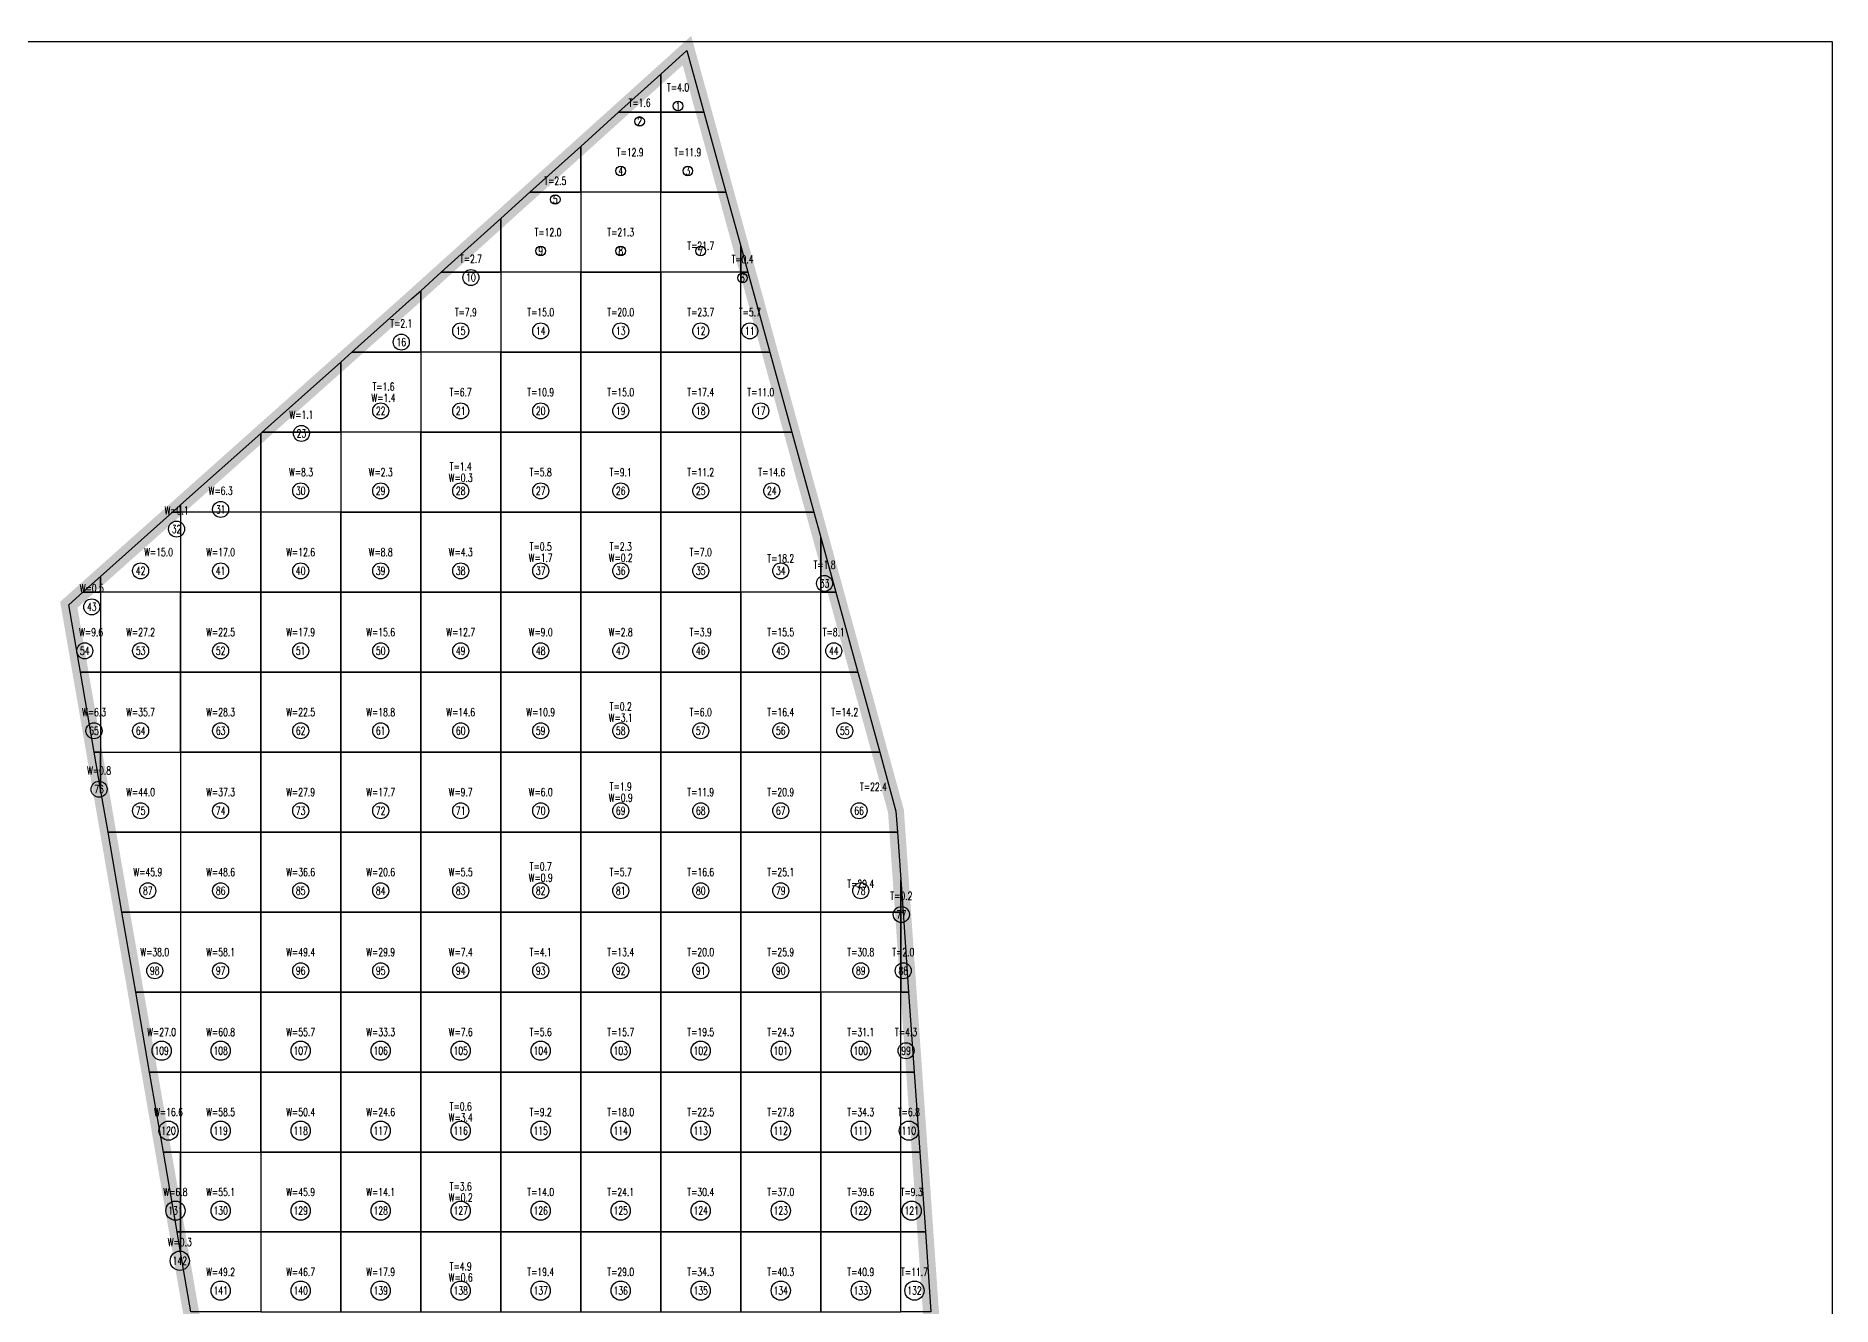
# Model space of a CAD drawing. Extents: x 4283 to 40403, y 1134 to 1764.
# Drawn here: x 19947.1 to 20033.5, y 1611.5 to 1672.6 of the extents above; entities that cross this region are included whole.
import ezdxf
from ezdxf.enums import TextEntityAlignment as Align

# ---------------------------------------------------------------- set-up
doc = ezdxf.new("R2010")
doc.units = 0
for name, color, linetype in [('tdz_24-2方格网', 2, 'Continuous'), ('tdz_24-2方格网计算', 7, 'Continuous'), ('tdz_土方计算图', 7, 'Continuous'), ('tdz_格田', 6, 'Continuous')]:
    doc.layers.add(name, color=color, linetype=linetype)
doc.styles.add('GLandNum', font='txt_____.ttf', dxfattribs={"width": 0.7, "height": 0.5})

msp = doc.modelspace()

# ---------------------------------------------------------------- linework, layer by layer
at = {"layer": 'tdz_24-2方格网', "linetype": 'Continuous'}
for points in [[(19979.23, 1668.948, 2614.934), (19977.153, 1668.948, 2615.039), (19977.153, 1670.782, 2615.142), (19978.414, 1671.92, 2615.052)], [(19977.153, 1670.782, 2615.142), (19977.153, 1668.948, 2615.039), (19975.122, 1668.948, 2615.288)], [(19975.122, 1668.948, 2615.288), (19977.153, 1668.948, 2615.039), (19977.153, 1665.102, 2614.936), (19973.307, 1665.102, 2615.143), (19973.307, 1667.311, 2615.419)], [(19977.153, 1668.948, 2615.039), (19979.23, 1668.948, 2614.934), (19980.287, 1665.102, 2614.782), (19977.153, 1665.102, 2614.936)], [(19973.307, 1667.311, 2615.419), (19973.307, 1665.102, 2615.143), (19970.86, 1665.102, 2615.595)], [(19970.86, 1665.102, 2615.595), (19973.307, 1665.102, 2615.143), (19973.307, 1661.256, 2615.249), (19969.461, 1661.256, 2615.588), (19969.461, 1663.84, 2615.696)], [(19973.307, 1665.102, 2615.143), (19973.307, 1661.256, 2615.249), (19977.153, 1661.256, 2614.922), (19977.153, 1665.102, 2614.936)], [(19980.999, 1662.508, 2614.68), (19980.999, 1661.256, 2614.634), (19977.153, 1661.256, 2614.922), (19977.153, 1665.102, 2614.936), (19980.287, 1665.102, 2614.782)], [(19969.461, 1663.84, 2615.696), (19969.461, 1661.256, 2615.588), (19966.599, 1661.256, 2615.902)], [(19981.343, 1661.256, 2614.631), (19980.999, 1661.256, 2614.634), (19980.999, 1662.508, 2614.68)], [(19966.599, 1661.256, 2615.902), (19969.461, 1661.256, 2615.588), (19969.461, 1657.41, 2615.752), (19965.615, 1657.41, 2616.077), (19965.615, 1660.368, 2615.973)], [(19969.461, 1661.256, 2615.588), (19969.461, 1657.41, 2615.752), (19973.307, 1657.41, 2615.47), (19973.307, 1661.256, 2615.249)], [(19973.307, 1661.256, 2615.249), (19973.307, 1657.41, 2615.47), (19977.153, 1657.41, 2615.054), (19977.153, 1661.256, 2614.922)], [(19977.153, 1661.256, 2614.922), (19977.153, 1657.41, 2615.054), (19980.999, 1657.41, 2614.875), (19980.999, 1661.256, 2614.634)], [(19980.999, 1661.256, 2614.634), (19981.343, 1661.256, 2614.631), (19982.4, 1657.41, 2614.615), (19980.999, 1657.41, 2614.875)], [(19965.615, 1660.368, 2615.973), (19965.615, 1657.41, 2616.077), (19962.305, 1657.41, 2616.378), (19965.197, 1659.991, 2616.003)], [(19961.769, 1656.931, 2616.447), (19961.769, 1653.564, 2616.621), (19957.996, 1653.564, 2616.935)], [(19962.305, 1657.41, 2616.378), (19965.615, 1657.41, 2616.077), (19965.615, 1653.564, 2616.321), (19961.769, 1653.564, 2616.621), (19961.769, 1656.931, 2616.447)], [(19965.615, 1657.41, 2616.077), (19965.615, 1653.564, 2616.321), (19969.461, 1653.564, 2615.961), (19969.461, 1657.41, 2615.752)], [(19969.461, 1657.41, 2615.752), (19969.461, 1653.564, 2615.961), (19973.307, 1653.564, 2615.667), (19973.307, 1657.41, 2615.47)], [(19973.307, 1657.41, 2615.47), (19973.307, 1653.564, 2615.667), (19977.153, 1653.564, 2615.396), (19977.153, 1657.41, 2615.054)], [(19977.153, 1657.41, 2615.054), (19977.153, 1653.564, 2615.396), (19980.999, 1653.564, 2615.217), (19980.999, 1657.41, 2614.875)], [(19980.999, 1657.41, 2614.875), (19982.4, 1657.41, 2614.615), (19983.457, 1653.564, 2614.615), (19980.999, 1653.564, 2615.217)], [(19957.923, 1653.498, 2616.945), (19957.923, 1649.718, 2617.195), (19954.076, 1649.718, 2617.462), (19954.076, 1650.065, 2617.442)], [(19957.996, 1653.564, 2616.935), (19961.769, 1653.564, 2616.621), (19961.769, 1649.718, 2616.825), (19957.923, 1649.718, 2617.195), (19957.923, 1653.498, 2616.945)], [(19961.769, 1653.564, 2616.621), (19961.769, 1649.718, 2616.825), (19965.615, 1649.718, 2616.534), (19965.615, 1653.564, 2616.321)], [(19965.615, 1653.564, 2616.321), (19965.615, 1649.718, 2616.534), (19969.461, 1649.718, 2616.216), (19969.461, 1653.564, 2615.961)], [(19969.461, 1653.564, 2615.961), (19969.461, 1649.718, 2616.216), (19973.307, 1649.718, 2615.915), (19973.307, 1653.564, 2615.667)], [(19973.307, 1653.564, 2615.667), (19973.307, 1649.718, 2615.915), (19977.153, 1649.718, 2615.628), (19977.153, 1653.564, 2615.396)], [(19977.153, 1653.564, 2615.396), (19977.153, 1649.718, 2615.628), (19980.999, 1649.718, 2615.357), (19980.999, 1653.564, 2615.217)], [(19980.999, 1653.564, 2615.217), (19983.457, 1653.564, 2614.615), (19984.513, 1649.718, 2614.615), (19980.999, 1649.718, 2615.357)], [(19954.076, 1650.065, 2617.442), (19954.076, 1649.718, 2617.462), (19953.687, 1649.718, 2617.493)], [(19953.687, 1649.718, 2617.493), (19954.076, 1649.718, 2617.462), (19954.076, 1645.871, 2617.768), (19950.23, 1645.871, 2617.995), (19950.23, 1646.632, 2617.94)], [(19954.076, 1649.718, 2617.462), (19954.076, 1645.871, 2617.768), (19957.923, 1645.871, 2617.414), (19957.923, 1649.718, 2617.195)], [(19957.923, 1649.718, 2617.195), (19957.923, 1645.871, 2617.414), (19961.769, 1645.871, 2617.12), (19961.769, 1649.718, 2616.825)], [(19961.769, 1649.718, 2616.825), (19961.769, 1645.871, 2617.12), (19965.615, 1645.871, 2616.855), (19965.615, 1649.718, 2616.534)], [(19965.615, 1649.718, 2616.534), (19965.615, 1645.871, 2616.855), (19969.461, 1645.871, 2616.539), (19969.461, 1649.718, 2616.216)], [(19969.461, 1649.718, 2616.216), (19969.461, 1645.871, 2616.539), (19973.307, 1645.871, 2616.227), (19973.307, 1649.718, 2615.915)], [(19973.307, 1649.718, 2615.915), (19973.307, 1645.871, 2616.227), (19977.153, 1645.871, 2615.917), (19977.153, 1649.718, 2615.628)], [(19977.153, 1649.718, 2615.628), (19977.153, 1645.871, 2615.917), (19980.999, 1645.871, 2615.486), (19980.999, 1649.718, 2615.357)], [(19984.846, 1648.508, 2614.615), (19984.846, 1645.871, 2614.809), (19980.999, 1645.871, 2615.486), (19980.999, 1649.718, 2615.357), (19984.513, 1649.718, 2614.615)], [(19985.57, 1645.871, 2614.615), (19984.846, 1645.871, 2614.809), (19984.846, 1648.508, 2614.615)], [(19950.23, 1646.632, 2617.94), (19950.23, 1645.871, 2617.995), (19949.378, 1645.871, 2618.051)], [(19949.378, 1645.871, 2618.051), (19950.23, 1645.871, 2617.995), (19950.23, 1642.025, 2618.342), (19949.26, 1642.025, 2618.422), (19948.7, 1645.266, 2618.138)], [(19950.23, 1645.871, 2617.995), (19950.23, 1642.025, 2618.342), (19954.076, 1642.025, 2618.023), (19954.076, 1645.871, 2617.768)], [(19954.076, 1645.871, 2617.768), (19954.076, 1642.025, 2618.023), (19957.923, 1642.025, 2617.588), (19957.923, 1645.871, 2617.414)], [(19957.923, 1645.871, 2617.414), (19957.923, 1642.025, 2617.588), (19961.769, 1642.025, 2617.36), (19961.769, 1645.871, 2617.12)], [(19961.769, 1645.871, 2617.12), (19961.769, 1642.025, 2617.36), (19965.615, 1642.025, 2617.113), (19965.615, 1645.871, 2616.855)], [(19965.615, 1645.871, 2616.855), (19965.615, 1642.025, 2617.113), (19969.461, 1642.025, 2616.835), (19969.461, 1645.871, 2616.539)], [(19969.461, 1645.871, 2616.539), (19969.461, 1642.025, 2616.835), (19973.307, 1642.025, 2616.542), (19973.307, 1645.871, 2616.227)], [(19973.307, 1645.871, 2616.227), (19973.307, 1642.025, 2616.542), (19977.153, 1642.025, 2616.033), (19977.153, 1645.871, 2615.917)], [(19977.153, 1645.871, 2615.917), (19977.153, 1642.025, 2616.033), (19980.999, 1642.025, 2615.511), (19980.999, 1645.871, 2615.486)], [(19980.999, 1645.871, 2615.486), (19980.999, 1642.025, 2615.511), (19984.846, 1642.025, 2615.068), (19984.846, 1645.871, 2614.809)], [(19984.846, 1645.871, 2614.809), (19985.57, 1645.871, 2614.615), (19986.626, 1642.025, 2614.615), (19984.846, 1642.025, 2615.068)], [(19949.26, 1642.025, 2618.422), (19950.23, 1642.025, 2618.342), (19950.23, 1638.179, 2618.742), (19949.924, 1638.179, 2618.759)], [(19950.23, 1642.025, 2618.342), (19950.23, 1638.179, 2618.742), (19954.076, 1638.179, 2618.34), (19954.076, 1642.025, 2618.023)], [(19954.076, 1642.025, 2618.023), (19954.076, 1638.179, 2618.34), (19957.923, 1638.179, 2617.84), (19957.923, 1642.025, 2617.588)], [(19957.923, 1642.025, 2617.588), (19957.923, 1638.179, 2617.84), (19961.769, 1638.179, 2617.535), (19961.769, 1642.025, 2617.36)], [(19961.769, 1642.025, 2617.36), (19961.769, 1638.179, 2617.535), (19965.615, 1638.179, 2617.114), (19965.615, 1642.025, 2617.113)], [(19965.615, 1642.025, 2617.113), (19965.615, 1638.179, 2617.114), (19969.461, 1638.179, 2616.792), (19969.461, 1642.025, 2616.835)], [(19969.461, 1642.025, 2616.835), (19969.461, 1638.179, 2616.792), (19973.307, 1638.179, 2616.481), (19973.307, 1642.025, 2616.542)], [(19973.307, 1642.025, 2616.542), (19973.307, 1638.179, 2616.481), (19977.153, 1638.179, 2615.954), (19977.153, 1642.025, 2616.033)], [(19977.153, 1642.025, 2616.033), (19977.153, 1638.179, 2615.954), (19980.999, 1638.179, 2615.412), (19980.999, 1642.025, 2615.511)], [(19980.999, 1642.025, 2615.511), (19980.999, 1638.179, 2615.412), (19984.846, 1638.179, 2615.055), (19984.846, 1642.025, 2615.068)], [(19984.846, 1642.025, 2615.068), (19986.626, 1642.025, 2614.615), (19987.683, 1638.179, 2614.615), (19984.846, 1638.179, 2615.055)], [(19949.924, 1638.179, 2618.759), (19950.23, 1638.179, 2618.742), (19950.23, 1636.404, 2618.915)], [(19950.23, 1636.404, 2618.915), (19950.23, 1638.179, 2618.742), (19954.076, 1638.179, 2618.34), (19954.076, 1634.333, 2618.748), (19950.588, 1634.333, 2619.095)], [(19954.076, 1638.179, 2618.34), (19954.076, 1634.333, 2618.748), (19957.923, 1634.333, 2618.248), (19957.923, 1638.179, 2617.84)], [(19957.923, 1638.179, 2617.84), (19957.923, 1634.333, 2618.248), (19961.769, 1634.333, 2617.653), (19961.769, 1638.179, 2617.535)], [(19961.769, 1638.179, 2617.535), (19961.769, 1634.333, 2617.653), (19965.615, 1634.333, 2616.972), (19965.615, 1638.179, 2617.114)], [(19965.615, 1638.179, 2617.114), (19965.615, 1634.333, 2616.972), (19969.461, 1634.333, 2616.665), (19969.461, 1638.179, 2616.792)], [(19969.461, 1638.179, 2616.792), (19969.461, 1634.333, 2616.665), (19973.307, 1634.333, 2616.393), (19973.307, 1638.179, 2616.481)], [(19973.307, 1638.179, 2616.481), (19973.307, 1634.333, 2616.393), (19977.153, 1634.333, 2615.899), (19977.153, 1638.179, 2615.954)], [(19977.153, 1638.179, 2615.954), (19977.153, 1634.333, 2615.899), (19980.999, 1634.333, 2615.362), (19980.999, 1638.179, 2615.412)], [(19980.999, 1638.179, 2615.412), (19980.999, 1634.333, 2615.362), (19984.846, 1634.333, 2614.949), (19984.846, 1638.179, 2615.055)], [(19984.846, 1638.179, 2615.055), (19987.683, 1638.179, 2614.615), (19988.461, 1635.346, 2614.615), (19988.532, 1634.333, 2614.631), (19984.846, 1634.333, 2614.949)], [(19950.588, 1634.333, 2619.095), (19954.076, 1634.333, 2618.748), (19954.076, 1630.487, 2619.177), (19951.252, 1630.487, 2619.228)], [(19954.076, 1634.333, 2618.748), (19954.076, 1630.487, 2619.177), (19957.923, 1630.487, 2618.68), (19957.923, 1634.333, 2618.248)], [(19957.923, 1634.333, 2618.248), (19957.923, 1630.487, 2618.68), (19961.769, 1630.487, 2618.048), (19961.769, 1634.333, 2617.653)], [(19961.769, 1634.333, 2617.653), (19961.769, 1630.487, 2618.048), (19965.615, 1630.487, 2617.233), (19965.615, 1634.333, 2616.972)], [(19965.615, 1634.333, 2616.972), (19965.615, 1630.487, 2617.233), (19969.461, 1630.487, 2616.585), (19969.461, 1634.333, 2616.665)], [(19969.461, 1634.333, 2616.665), (19969.461, 1630.487, 2616.585), (19973.307, 1630.487, 2616.217), (19973.307, 1634.333, 2616.393)], [(19973.307, 1634.333, 2616.393), (19973.307, 1630.487, 2616.217), (19977.153, 1630.487, 2615.777), (19977.153, 1634.333, 2615.899)], [(19977.153, 1634.333, 2615.899), (19977.153, 1630.487, 2615.777), (19980.999, 1630.487, 2615.301), (19980.999, 1634.333, 2615.362)], [(19980.999, 1634.333, 2615.362), (19980.999, 1630.487, 2615.301), (19984.846, 1630.487, 2614.928), (19984.846, 1634.333, 2614.949)], [(19988.692, 1632.045, 2614.665), (19988.692, 1630.487, 2614.67), (19984.846, 1630.487, 2614.928), (19984.846, 1634.333, 2614.949), (19988.532, 1634.333, 2614.631)], [(19988.801, 1630.487, 2614.688), (19988.692, 1630.487, 2614.67), (19988.692, 1632.045, 2614.665)], [(19951.252, 1630.487, 2619.228), (19954.076, 1630.487, 2619.177), (19954.076, 1626.641, 2619.231), (19951.916, 1626.641, 2619.222)], [(19954.076, 1630.487, 2619.177), (19954.076, 1626.641, 2619.231), (19957.923, 1626.641, 2619.218), (19957.923, 1630.487, 2618.68)], [(19957.923, 1630.487, 2618.68), (19957.923, 1626.641, 2619.218), (19961.769, 1626.641, 2618.532), (19961.769, 1630.487, 2618.048)], [(19961.769, 1630.487, 2618.048), (19961.769, 1626.641, 2618.532), (19965.615, 1626.641, 2617.527), (19965.615, 1630.487, 2617.233)], [(19965.615, 1630.487, 2617.233), (19965.615, 1626.641, 2617.527), (19969.461, 1626.641, 2616.695), (19969.461, 1630.487, 2616.585)], [(19969.461, 1630.487, 2616.585), (19969.461, 1626.641, 2616.695), (19973.307, 1626.641, 2616.045), (19973.307, 1630.487, 2616.217)], [(19973.307, 1630.487, 2616.217), (19973.307, 1626.641, 2616.045), (19977.153, 1626.641, 2615.72), (19977.153, 1630.487, 2615.777)], [(19977.153, 1630.487, 2615.777), (19977.153, 1626.641, 2615.72), (19980.999, 1626.641, 2615.406), (19980.999, 1630.487, 2615.301)], [(19980.999, 1630.487, 2615.301), (19980.999, 1626.641, 2615.406), (19984.846, 1626.641, 2615.09), (19984.846, 1630.487, 2614.928)], [(19984.846, 1626.641, 2615.09), (19984.846, 1630.487, 2614.928), (19988.692, 1630.487, 2614.67), (19988.692, 1626.641, 2614.683)], [(19988.692, 1630.487, 2614.67), (19988.801, 1630.487, 2614.688), (19989.069, 1626.641, 2614.746), (19988.692, 1626.641, 2614.683)], [(19951.916, 1626.641, 2619.222), (19954.076, 1626.641, 2619.231), (19954.076, 1622.795, 2619.231), (19952.58, 1622.795, 2619.215)], [(19954.076, 1626.641, 2619.231), (19954.076, 1622.795, 2619.231), (19957.923, 1622.795, 2619.231), (19957.923, 1626.641, 2619.218)], [(19957.923, 1626.641, 2619.218), (19957.923, 1622.795, 2619.231), (19961.769, 1622.795, 2618.562), (19961.769, 1626.641, 2618.532)], [(19961.769, 1626.641, 2618.532), (19961.769, 1622.795, 2618.562), (19965.615, 1622.795, 2617.418), (19965.615, 1626.641, 2617.527)], [(19965.615, 1626.641, 2617.527), (19965.615, 1622.795, 2617.418), (19969.461, 1622.795, 2616.705), (19969.461, 1626.641, 2616.695)], [(19969.461, 1626.641, 2616.695), (19969.461, 1622.795, 2616.705), (19973.307, 1622.795, 2616.152), (19973.307, 1626.641, 2616.045)], [(19973.307, 1626.641, 2616.045), (19973.307, 1622.795, 2616.152), (19977.153, 1622.795, 2615.844), (19977.153, 1626.641, 2615.72)], [(19977.153, 1626.641, 2615.72), (19977.153, 1622.795, 2615.844), (19980.999, 1622.795, 2615.566), (19980.999, 1626.641, 2615.406)], [(19980.999, 1626.641, 2615.406), (19980.999, 1622.795, 2615.566), (19984.846, 1622.795, 2615.144), (19984.846, 1626.641, 2615.09)], [(19984.846, 1626.641, 2615.09), (19984.846, 1622.795, 2615.144), (19988.692, 1622.795, 2614.696), (19988.692, 1626.641, 2614.683)], [(19988.692, 1626.641, 2614.683), (19989.069, 1626.641, 2614.746), (19989.338, 1622.795, 2614.804), (19988.692, 1622.795, 2614.696)], [(19952.58, 1622.795, 2619.215), (19954.076, 1622.795, 2619.231), (19954.076, 1618.948, 2619.217), (19953.244, 1618.948, 2619.208)], [(19954.076, 1622.795, 2619.231), (19954.076, 1618.948, 2619.217), (19957.923, 1618.948, 2619.231), (19957.923, 1622.795, 2619.231)], [(19957.923, 1622.795, 2619.231), (19957.923, 1618.948, 2619.231), (19961.769, 1618.948, 2618.142), (19961.769, 1622.795, 2618.562)], [(19961.769, 1622.795, 2618.562), (19961.769, 1618.948, 2618.142), (19965.615, 1618.948, 2617.13), (19965.615, 1622.795, 2617.418)], [(19965.615, 1622.795, 2617.418), (19965.615, 1618.948, 2617.13), (19969.461, 1618.948, 2616.624), (19969.461, 1622.795, 2616.705)], [(19969.461, 1622.795, 2616.705), (19969.461, 1618.948, 2616.624), (19973.307, 1618.948, 2616.105), (19973.307, 1622.795, 2616.152)], [(19973.307, 1622.795, 2616.152), (19973.307, 1618.948, 2616.105), (19977.153, 1618.948, 2615.659), (19977.153, 1622.795, 2615.844)], [(19977.153, 1622.795, 2615.844), (19977.153, 1618.948, 2615.659), (19980.999, 1618.948, 2615.384), (19980.999, 1622.795, 2615.566)], [(19980.999, 1622.795, 2615.566), (19980.999, 1618.948, 2615.384), (19984.846, 1618.948, 2614.953), (19984.846, 1622.795, 2615.144)], [(19984.846, 1622.795, 2615.144), (19984.846, 1618.948, 2614.953), (19988.692, 1618.948, 2614.709), (19988.692, 1622.795, 2614.696)], [(19988.692, 1622.795, 2614.696), (19989.338, 1622.795, 2614.804), (19989.606, 1618.948, 2614.862), (19988.692, 1618.948, 2614.709)], [(19953.244, 1618.948, 2619.208), (19954.076, 1618.948, 2619.217), (19954.076, 1615.102, 2619.202), (19953.908, 1615.102, 2619.202)], [(19954.076, 1615.102, 2619.202), (19954.076, 1618.948, 2619.217), (19957.923, 1618.948, 2619.231), (19957.923, 1615.102, 2619.133)], [(19957.923, 1618.948, 2619.231), (19957.923, 1615.102, 2619.133), (19961.769, 1615.102, 2618.392), (19961.769, 1618.948, 2618.142)], [(19961.769, 1618.948, 2618.142), (19961.769, 1615.102, 2618.392), (19965.615, 1615.102, 2616.94), (19965.615, 1618.948, 2617.13)], [(19965.615, 1618.948, 2617.13), (19965.615, 1615.102, 2616.94), (19969.461, 1615.102, 2616.572), (19969.461, 1618.948, 2616.624)], [(19969.461, 1618.948, 2616.624), (19969.461, 1615.102, 2616.572), (19973.307, 1615.102, 2615.982), (19973.307, 1618.948, 2616.105)], [(19973.307, 1618.948, 2616.105), (19973.307, 1615.102, 2615.982), (19977.153, 1615.102, 2615.542), (19977.153, 1618.948, 2615.659)], [(19977.153, 1618.948, 2615.659), (19977.153, 1615.102, 2615.542), (19980.999, 1615.102, 2615.175), (19980.999, 1618.948, 2615.384)], [(19980.999, 1618.948, 2615.384), (19980.999, 1615.102, 2615.175), (19984.846, 1615.102, 2614.693), (19984.846, 1618.948, 2614.953)], [(19984.846, 1618.948, 2614.953), (19984.846, 1615.102, 2614.693), (19988.692, 1615.102, 2614.771), (19988.692, 1618.948, 2614.709)], [(19988.692, 1618.948, 2614.709), (19989.606, 1618.948, 2614.862), (19989.875, 1615.102, 2614.919), (19988.692, 1615.102, 2614.771)], [(19953.908, 1615.102, 2619.202), (19954.076, 1615.102, 2619.202), (19954.076, 1614.13, 2619.199)], [(19954.076, 1614.13, 2619.199), (19954.076, 1615.102, 2619.202), (19957.923, 1615.102, 2619.133), (19957.923, 1611.256, 2619.124), (19954.573, 1611.256, 2619.195)], [(19957.923, 1615.102, 2619.133), (19957.923, 1611.256, 2619.124), (19961.769, 1611.256, 2618.625), (19961.769, 1615.102, 2618.392)], [(19961.769, 1615.102, 2618.392), (19961.769, 1611.256, 2618.625), (19965.615, 1611.256, 2617.495), (19965.615, 1615.102, 2616.94)], [(19965.615, 1615.102, 2616.94), (19965.615, 1611.256, 2617.495), (19969.461, 1611.256, 2616.48), (19969.461, 1615.102, 2616.572)], [(19969.461, 1615.102, 2616.572), (19969.461, 1611.256, 2616.48), (19973.307, 1611.256, 2615.862), (19973.307, 1615.102, 2615.982)], [(19973.307, 1615.102, 2615.982), (19973.307, 1611.256, 2615.862), (19977.153, 1611.256, 2615.581), (19977.153, 1615.102, 2615.542)], [(19977.153, 1615.102, 2615.542), (19977.153, 1611.256, 2615.581), (19980.999, 1611.256, 2615.264), (19980.999, 1615.102, 2615.175)], [(19980.999, 1615.102, 2615.175), (19980.999, 1611.256, 2615.264), (19984.846, 1611.256, 2614.94), (19984.846, 1615.102, 2614.693)], [(19984.846, 1615.102, 2614.693), (19984.846, 1611.256, 2614.94), (19988.692, 1611.256, 2614.852), (19988.692, 1615.102, 2614.771)], [(19988.692, 1615.102, 2614.771), (19989.875, 1615.102, 2614.919), (19990.143, 1611.256, 2614.977), (19988.692, 1611.256, 2614.852)]]:
    msp.add_polyline3d(points, close=True, dxfattribs=at)
at = {"layer": 'tdz_24-2方格网计算', "color": 7, "linetype": 'Continuous'}
for centre, radius in [((19977.988, 1669.252), 0.231), ((19976.137, 1668.509), 0.231), ((19975.23, 1666.128), 0.231), ((19978.456, 1666.128), 0.231), ((19972.084, 1664.757), 0.231), ((19971.384, 1662.282), 0.231), ((19975.23, 1662.282), 0.231), ((19979.076, 1662.282), 0.231), ((19968.03, 1661.004), 0.385), ((19981.085, 1660.984), 0.231), ((19967.538, 1658.436), 0.385), ((19971.384, 1658.436), 0.385), ((19975.23, 1658.436), 0.385), ((19979.076, 1658.436), 0.385), ((19981.436, 1658.436), 0.385), ((19964.683, 1657.897), 0.385), ((19963.692, 1654.589), 0.385), ((19967.538, 1654.589), 0.385), ((19971.384, 1654.589), 0.385), ((19975.23, 1654.589), 0.385), ((19979.076, 1654.589), 0.385), ((19981.964, 1654.589), 0.385), ((19959.882, 1653.508), 0.385), ((19959.846, 1650.743), 0.385), ((19963.692, 1650.743), 0.385), ((19967.538, 1650.743), 0.385), ((19971.384, 1650.743), 0.385), ((19975.23, 1650.743), 0.385), ((19979.076, 1650.743), 0.385), ((19982.492, 1650.743), 0.385), ((19955.999, 1649.852), 0.385), ((19953.882, 1648.907), 0.385), ((19952.153, 1646.897), 0.385), ((19955.999, 1646.897), 0.385), ((19959.846, 1646.897), 0.385), ((19963.692, 1646.897), 0.385), ((19967.538, 1646.897), 0.385), ((19971.384, 1646.897), 0.385), ((19975.23, 1646.897), 0.385), ((19979.076, 1646.897), 0.385), ((19982.923, 1646.897), 0.385), ((19985.027, 1646.292), 0.385), ((19949.804, 1645.164), 0.385), ((19949.465, 1643.051), 0.385), ((19952.153, 1643.051), 0.385), ((19955.999, 1643.051), 0.385), ((19959.846, 1643.051), 0.385), ((19963.692, 1643.051), 0.385), ((19967.538, 1643.051), 0.385), ((19971.384, 1643.051), 0.385), ((19975.23, 1643.051), 0.385), ((19979.076, 1643.051), 0.385), ((19982.923, 1643.051), 0.385), ((19985.472, 1643.051), 0.385), ((19949.911, 1639.205), 0.385), ((19952.153, 1639.205), 0.385), ((19955.999, 1639.205), 0.385), ((19959.846, 1639.205), 0.385), ((19963.692, 1639.205), 0.385), ((19967.538, 1639.205), 0.385), ((19971.384, 1639.205), 0.385), ((19975.23, 1639.205), 0.385), ((19979.076, 1639.205), 0.385), ((19982.923, 1639.205), 0.385), ((19986, 1639.205), 0.385), ((19950.154, 1636.394), 0.385), ((19952.153, 1635.359), 0.385), ((19955.999, 1635.359), 0.385), ((19959.846, 1635.359), 0.385), ((19963.692, 1635.359), 0.385), ((19967.538, 1635.359), 0.385), ((19971.384, 1635.359), 0.385), ((19975.23, 1635.359), 0.385), ((19979.076, 1635.359), 0.385), ((19982.923, 1635.359), 0.385), ((19986.689, 1635.359), 0.385), ((19952.498, 1631.512), 0.385), ((19955.999, 1631.512), 0.385), ((19959.846, 1631.512), 0.385), ((19963.692, 1631.512), 0.385), ((19967.538, 1631.512), 0.385), ((19971.384, 1631.512), 0.385), ((19975.23, 1631.512), 0.385), ((19979.076, 1631.512), 0.385), ((19982.923, 1631.512), 0.385), ((19986.769, 1631.512), 0.385), ((19988.719, 1630.368), 0.385), ((19952.83, 1627.666), 0.385), ((19955.999, 1627.666), 0.385), ((19959.846, 1627.666), 0.385), ((19963.692, 1627.666), 0.385), ((19967.538, 1627.666), 0.385), ((19971.384, 1627.666), 0.385), ((19975.23, 1627.666), 0.385), ((19979.076, 1627.666), 0.385), ((19982.923, 1627.666), 0.385), ((19986.769, 1627.666), 0.385), ((19988.813, 1627.666), 0.385), ((19953.162, 1623.82), 0.462), ((19955.999, 1623.82), 0.462), ((19959.846, 1623.82), 0.462), ((19963.692, 1623.82), 0.462), ((19967.538, 1623.82), 0.462), ((19971.384, 1623.82), 0.462), ((19975.23, 1623.82), 0.462), ((19979.076, 1623.82), 0.462), ((19982.923, 1623.82), 0.462), ((19986.769, 1623.82), 0.462), ((19988.948, 1623.82), 0.385), ((19953.494, 1619.974), 0.462), ((19955.999, 1619.974), 0.462), ((19959.846, 1619.974), 0.462), ((19963.692, 1619.974), 0.462), ((19967.538, 1619.974), 0.462), ((19971.384, 1619.974), 0.462), ((19975.23, 1619.974), 0.462), ((19979.076, 1619.974), 0.462), ((19982.923, 1619.974), 0.462), ((19986.769, 1619.974), 0.462), ((19989.082, 1619.974), 0.462), ((19953.826, 1616.128), 0.462), ((19955.999, 1616.128), 0.462), ((19959.846, 1616.128), 0.462), ((19963.692, 1616.128), 0.462), ((19967.538, 1616.128), 0.462), ((19971.384, 1616.128), 0.462), ((19975.23, 1616.128), 0.462), ((19979.076, 1616.128), 0.462), ((19982.923, 1616.128), 0.462), ((19986.769, 1616.128), 0.462), ((19989.216, 1616.128), 0.462), ((19954.034, 1613.719), 0.462), ((19955.999, 1612.282), 0.462), ((19959.846, 1612.282), 0.462), ((19963.692, 1612.282), 0.462), ((19967.538, 1612.282), 0.462), ((19971.384, 1612.282), 0.462), ((19975.23, 1612.282), 0.462), ((19979.076, 1612.282), 0.462), ((19982.923, 1612.282), 0.462), ((19986.769, 1612.282), 0.462), ((19989.35, 1612.282), 0.462)]:
    msp.add_circle(centre, radius, dxfattribs=at)
at = {"layer": 'tdz_土方计算图', "linetype": 'Continuous'}
for points in [[(19903.46, 1672.357), (20033.46, 1672.357)], [(20033.46, 1672.357), (20033.46, 1512.357)]]:
    msp.add_lwpolyline(points, dxfattribs=at)
at = {"layer": 'tdz_格田', "linetype": 'Continuous', "lineweight": 60, "const_width": 0.769}
msp.add_lwpolyline([(19948.7, 1645.266), (19965.197, 1659.991), (19978.414, 1671.92), (19988.461, 1635.346), (19990.536, 1605.626), (19988.233, 1603.873), (19946.384, 1572.795), (19955.505, 1605.859), (19948.7, 1645.266)], close=True, dxfattribs=at)

# ---------------------------------------------------------------- texts
at = {"layer": 'tdz_24-2方格网计算', "color": 2, "linetype": 'Continuous', "style": 'GLandNum', "width": 0.7}
for s, p in [('T=4.0', (19977.988, 1670.15)), ('T=1.6', (19976.137, 1669.407)), ('T=12.9', (19975.684, 1667.025)), ('T=11.9', (19978.456, 1667.025)), ('T=2.5', (19972.084, 1665.654)), ('T=12.0', (19971.734, 1663.179)), ('T=21.3', (19975.23, 1663.179)), ('T=2.7', (19968.03, 1661.902)), ('T=21.7', (19979.076, 1662.531)), ('T=0.4', (19981.085, 1661.882)), ('T=7.9', (19967.784, 1659.333)), ('T=15.0', (19971.384, 1659.333)), ('T=20.0', (19975.23, 1659.333)), ('T=23.7', (19979.076, 1659.333)), ('T=5.7', (19981.436, 1659.333)), ('T=2.1', (19964.683, 1658.795)), ('T=1.6', (19963.826, 1655.756)), ('T=6.7', (19967.538, 1655.487)), ('T=10.9', (19971.384, 1655.487)), ('T=15.0', (19975.23, 1655.487)), ('T=17.4', (19979.076, 1655.487)), ('T=11.0', (19981.964, 1655.487)), ('T=1.4', (19967.538, 1651.91)), ('T=5.8', (19971.384, 1651.641)), ('T=9.1', (19975.23, 1651.641)), ('T=11.2', (19979.076, 1651.641)), ('T=14.6', (19982.492, 1651.641)), ('T=0.5', (19971.384, 1648.064)), ('T=2.3', (19975.23, 1648.064)), ('T=7.0', (19979.076, 1647.795)), ('T=18.2', (19982.923, 1647.492)), ('T=1.8', (19985.027, 1647.189)), ('T=3.9', (19979.076, 1643.948)), ('T=15.5', (19982.923, 1643.948)), ('T=8.1', (19985.472, 1643.948)), ('T=0.2', (19975.23, 1640.371)), ('T=6.0', (19979.076, 1640.102)), ('T=16.4', (19982.923, 1640.102)), ('T=14.2', (19986, 1640.102)), ('T=1.9', (19975.23, 1636.525)), ('T=11.9', (19979.076, 1636.256)), ('T=20.9', (19982.923, 1636.256)), ('T=22.4', (19987.38, 1636.509)), ('T=0.7', (19971.384, 1632.679)), ('T=5.7', (19975.23, 1632.41)), ('T=16.6', (19979.076, 1632.41)), ('T=25.1', (19982.923, 1632.41)), ('T=29.4', (19986.769, 1631.838)), ('T=0.2', (19988.719, 1631.266)), ('T=4.1', (19971.384, 1628.564)), ('T=13.4', (19975.23, 1628.564)), ('T=20.0', (19979.076, 1628.564)), ('T=25.9', (19982.923, 1628.564)), ('T=30.8', (19986.769, 1628.564)), ('T=2.0', (19988.813, 1628.564)), ('T=5.6', (19971.384, 1624.718)), ('T=15.7', (19975.23, 1624.718)), ('T=19.5', (19979.076, 1624.718)), ('T=24.3', (19982.923, 1624.718)), ('T=31.1', (19986.769, 1624.718)), ('T=4.3', (19988.948, 1624.718)), ('T=0.6', (19967.538, 1621.141)), ('T=9.2', (19971.384, 1620.871)), ('T=18.0', (19975.23, 1620.871)), ('T=22.5', (19979.076, 1620.871)), ('T=27.8', (19982.923, 1620.871)), ('T=34.3', (19986.769, 1620.871)), ('T=6.8', (19989.082, 1620.871)), ('T=3.6', (19967.538, 1617.295)), ('T=14.0', (19971.384, 1617.025)), ('T=24.1', (19975.23, 1617.025)), ('T=30.4', (19979.076, 1617.025)), ('T=37.0', (19982.923, 1617.025)), ('T=39.6', (19986.769, 1617.025)), ('T=9.3', (19989.216, 1617.025)), ('T=4.9', (19967.538, 1613.448)), ('T=19.4', (19971.384, 1613.179)), ('T=29.0', (19975.23, 1613.179)), ('T=34.3', (19979.076, 1613.179)), ('T=40.3', (19982.923, 1613.179)), ('T=40.9', (19986.769, 1613.179)), ('T=11.7', (19989.35, 1613.179))]:
    msp.add_text(s, height=0.3846, dxfattribs=at).set_placement(p, align=Align.MIDDLE_CENTER)
at = {"layer": 'tdz_24-2方格网计算', "color": 7, "linetype": 'Continuous', "style": 'GLandNum', "width": 0.7}
for s, height, p in [('1', 0.385, (19977.988, 1669.252)), ('2', 0.385, (19976.137, 1668.509)), ('4', 0.385, (19975.23, 1666.128)), ('3', 0.385, (19978.456, 1666.128)), ('5', 0.385, (19972.084, 1664.757)), ('9', 0.385, (19971.384, 1662.282)), ('8', 0.385, (19975.23, 1662.282)), ('7', 0.385, (19979.076, 1662.282)), ('10', 0.3846, (19968.03, 1661.004)), ('6', 0.385, (19981.085, 1660.984)), ('15', 0.3846, (19967.538, 1658.436)), ('14', 0.3846, (19971.384, 1658.436)), ('13', 0.3846, (19975.23, 1658.436)), ('12', 0.3846, (19979.076, 1658.436)), ('11', 0.3846, (19981.436, 1658.436)), ('16', 0.3846, (19964.683, 1657.897)), ('22', 0.3846, (19963.692, 1654.589)), ('21', 0.3846, (19967.538, 1654.589)), ('20', 0.3846, (19971.384, 1654.589)), ('19', 0.3846, (19975.23, 1654.589)), ('18', 0.3846, (19979.076, 1654.589)), ('17', 0.3846, (19981.964, 1654.589)), ('23', 0.3846, (19959.882, 1653.508)), ('30', 0.3846, (19959.846, 1650.743)), ('29', 0.3846, (19963.692, 1650.743)), ('28', 0.3846, (19967.538, 1650.743)), ('27', 0.3846, (19971.384, 1650.743)), ('26', 0.3846, (19975.23, 1650.743)), ('25', 0.3846, (19979.076, 1650.743)), ('24', 0.3846, (19982.492, 1650.743)), ('31', 0.3846, (19955.999, 1649.852)), ('32', 0.3846, (19953.882, 1648.907)), ('42', 0.3846, (19952.153, 1646.897)), ('41', 0.3846, (19955.999, 1646.897)), ('40', 0.3846, (19959.846, 1646.897)), ('39', 0.3846, (19963.692, 1646.897)), ('38', 0.3846, (19967.538, 1646.897)), ('37', 0.3846, (19971.384, 1646.897)), ('36', 0.3846, (19975.23, 1646.897)), ('35', 0.3846, (19979.076, 1646.897)), ('34', 0.3846, (19982.923, 1646.897)), ('33', 0.3846, (19985.027, 1646.292)), ('43', 0.3846, (19949.804, 1645.164)), ('54', 0.3846, (19949.465, 1643.051)), ('53', 0.3846, (19952.153, 1643.051)), ('52', 0.3846, (19955.999, 1643.051)), ('51', 0.3846, (19959.846, 1643.051)), ('50', 0.3846, (19963.692, 1643.051)), ('49', 0.3846, (19967.538, 1643.051)), ('48', 0.3846, (19971.384, 1643.051)), ('47', 0.3846, (19975.23, 1643.051)), ('46', 0.3846, (19979.076, 1643.051)), ('45', 0.3846, (19982.923, 1643.051)), ('44', 0.3846, (19985.472, 1643.051)), ('65', 0.3846, (19949.911, 1639.205)), ('64', 0.3846, (19952.153, 1639.205)), ('63', 0.3846, (19955.999, 1639.205)), ('62', 0.3846, (19959.846, 1639.205)), ('61', 0.3846, (19963.692, 1639.205)), ('60', 0.3846, (19967.538, 1639.205)), ('59', 0.3846, (19971.384, 1639.205)), ('58', 0.3846, (19975.23, 1639.205)), ('57', 0.3846, (19979.076, 1639.205)), ('56', 0.3846, (19982.923, 1639.205)), ('55', 0.3846, (19986, 1639.205)), ('76', 0.3846, (19950.154, 1636.394)), ('75', 0.3846, (19952.153, 1635.359)), ('74', 0.3846, (19955.999, 1635.359)), ('73', 0.3846, (19959.846, 1635.359)), ('72', 0.3846, (19963.692, 1635.359)), ('71', 0.3846, (19967.538, 1635.359)), ('70', 0.3846, (19971.384, 1635.359)), ('69', 0.3846, (19975.23, 1635.359)), ('68', 0.3846, (19979.076, 1635.359)), ('67', 0.3846, (19982.923, 1635.359)), ('66', 0.3846, (19986.689, 1635.359)), ('87', 0.3846, (19952.498, 1631.512)), ('86', 0.3846, (19955.999, 1631.512)), ('85', 0.3846, (19959.846, 1631.512)), ('84', 0.3846, (19963.692, 1631.512)), ('83', 0.3846, (19967.538, 1631.512)), ('82', 0.3846, (19971.384, 1631.512)), ('81', 0.3846, (19975.23, 1631.512)), ('80', 0.3846, (19979.076, 1631.512)), ('79', 0.3846, (19982.923, 1631.512)), ('78', 0.3846, (19986.769, 1631.512)), ('77', 0.3846, (19988.719, 1630.368)), ('98', 0.3846, (19952.83, 1627.666)), ('97', 0.3846, (19955.999, 1627.666)), ('96', 0.3846, (19959.846, 1627.666)), ('95', 0.3846, (19963.692, 1627.666)), ('94', 0.3846, (19967.538, 1627.666)), ('93', 0.3846, (19971.384, 1627.666)), ('92', 0.3846, (19975.23, 1627.666)), ('91', 0.3846, (19979.076, 1627.666)), ('90', 0.3846, (19982.923, 1627.666)), ('89', 0.3846, (19986.769, 1627.666)), ('88', 0.3846, (19988.813, 1627.666)), ('109', 0.3846, (19953.162, 1623.82)), ('108', 0.3846, (19955.999, 1623.82)), ('107', 0.3846, (19959.846, 1623.82)), ('106', 0.3846, (19963.692, 1623.82)), ('105', 0.3846, (19967.538, 1623.82)), ('104', 0.3846, (19971.384, 1623.82)), ('103', 0.3846, (19975.23, 1623.82)), ('102', 0.3846, (19979.076, 1623.82)), ('101', 0.3846, (19982.923, 1623.82)), ('100', 0.3846, (19986.769, 1623.82)), ('99', 0.3846, (19988.948, 1623.82)), ('120', 0.3846, (19953.494, 1619.974)), ('119', 0.3846, (19955.999, 1619.974)), ('118', 0.3846, (19959.846, 1619.974)), ('117', 0.3846, (19963.692, 1619.974)), ('116', 0.3846, (19967.538, 1619.974)), ('115', 0.3846, (19971.384, 1619.974)), ('114', 0.3846, (19975.23, 1619.974)), ('113', 0.3846, (19979.076, 1619.974)), ('112', 0.3846, (19982.923, 1619.974)), ('111', 0.3846, (19986.769, 1619.974)), ('110', 0.3846, (19989.082, 1619.974)), ('131', 0.3846, (19953.826, 1616.128)), ('130', 0.3846, (19955.999, 1616.128)), ('129', 0.3846, (19959.846, 1616.128)), ('128', 0.3846, (19963.692, 1616.128)), ('127', 0.3846, (19967.538, 1616.128)), ('126', 0.3846, (19971.384, 1616.128)), ('125', 0.3846, (19975.23, 1616.128)), ('124', 0.3846, (19979.076, 1616.128)), ('123', 0.3846, (19982.923, 1616.128)), ('122', 0.3846, (19986.769, 1616.128)), ('121', 0.3846, (19989.216, 1616.128)), ('142', 0.3846, (19954.034, 1613.719)), ('141', 0.3846, (19955.999, 1612.282)), ('140', 0.3846, (19959.846, 1612.282)), ('139', 0.3846, (19963.692, 1612.282)), ('138', 0.3846, (19967.538, 1612.282)), ('137', 0.3846, (19971.384, 1612.282)), ('136', 0.3846, (19975.23, 1612.282)), ('135', 0.3846, (19979.076, 1612.282)), ('134', 0.3846, (19982.923, 1612.282)), ('133', 0.3846, (19986.769, 1612.282)), ('132', 0.3846, (19989.35, 1612.282))]:
    msp.add_text(s, height=height, dxfattribs=at).set_placement(p, align=Align.MIDDLE_CENTER)
at = {"layer": 'tdz_24-2方格网计算', "color": 173, "linetype": 'Continuous', "style": 'GLandNum', "width": 0.7}
for s, p in [('W=1.4', (19963.826, 1655.218)), ('W=1.1', (19959.882, 1654.406)), ('W=8.3', (19959.864, 1651.641)), ('W=2.3', (19963.692, 1651.641)), ('W=6.3', (19955.999, 1650.75)), ('W=0.3', (19967.538, 1651.371)), ('W=0.1', (19953.882, 1649.804)), ('W=15.0', (19953.018, 1647.795)), ('W=17.0', (19955.999, 1647.795)), ('W=12.6', (19959.846, 1647.795)), ('W=8.8', (19963.692, 1647.795)), ('W=4.3', (19967.538, 1647.795)), ('W=1.7', (19971.384, 1647.525)), ('W=0.2', (19975.23, 1647.525)), ('W=0.5', (19949.804, 1646.062)), ('W=9.6', (19949.775, 1643.948)), ('W=27.2', (19952.153, 1643.948)), ('W=22.5', (19955.999, 1643.948)), ('W=17.9', (19959.846, 1643.948)), ('W=15.6', (19963.692, 1643.948)), ('W=12.7', (19967.538, 1643.948)), ('W=9.0', (19971.384, 1643.948)), ('W=2.8', (19975.23, 1643.948)), ('W=6.3', (19949.911, 1640.102)), ('W=35.7', (19952.153, 1640.102)), ('W=28.3', (19955.999, 1640.102)), ('W=22.5', (19959.846, 1640.102)), ('W=18.8', (19963.692, 1640.102)), ('W=14.6', (19967.538, 1640.102)), ('W=10.9', (19971.384, 1640.102)), ('W=3.1', (19975.23, 1639.833)), ('W=0.8', (19950.154, 1637.292)), ('W=44.0', (19952.153, 1636.256)), ('W=37.3', (19955.999, 1636.256)), ('W=27.9', (19959.846, 1636.256)), ('W=17.7', (19963.692, 1636.256)), ('W=9.7', (19967.538, 1636.256)), ('W=6.0', (19971.384, 1636.256)), ('W=0.9', (19975.23, 1635.987)), ('W=45.9', (19952.498, 1632.41)), ('W=48.6', (19955.999, 1632.41)), ('W=36.6', (19959.846, 1632.41)), ('W=20.6', (19963.692, 1632.41)), ('W=5.5', (19967.538, 1632.41)), ('W=0.9', (19971.384, 1632.141)), ('W=38.0', (19952.83, 1628.564)), ('W=58.1', (19955.999, 1628.564)), ('W=49.4', (19959.846, 1628.564)), ('W=29.9', (19963.692, 1628.564)), ('W=7.4', (19967.538, 1628.564)), ('W=27.0', (19953.162, 1624.718)), ('W=60.8', (19955.999, 1624.718)), ('W=55.7', (19959.846, 1624.718)), ('W=33.3', (19963.692, 1624.718)), ('W=7.6', (19967.538, 1624.718)), ('W=16.6', (19953.494, 1620.871)), ('W=58.5', (19955.999, 1620.871)), ('W=50.4', (19959.846, 1620.871)), ('W=24.6', (19963.692, 1620.871)), ('W=3.4', (19967.538, 1620.602)), ('W=6.8', (19953.826, 1617.025)), ('W=55.1', (19955.999, 1617.025)), ('W=45.9', (19959.846, 1617.025)), ('W=14.1', (19963.692, 1617.025)), ('W=0.2', (19967.538, 1616.756)), ('W=0.3', (19954.034, 1614.616)), ('W=49.2', (19955.999, 1613.179)), ('W=46.7', (19959.846, 1613.179)), ('W=17.9', (19963.692, 1613.179)), ('W=0.6', (19967.538, 1612.91))]:
    msp.add_text(s, height=0.3846, dxfattribs=at).set_placement(p, align=Align.MIDDLE_CENTER)

doc.saveas('drawing.dxf')
